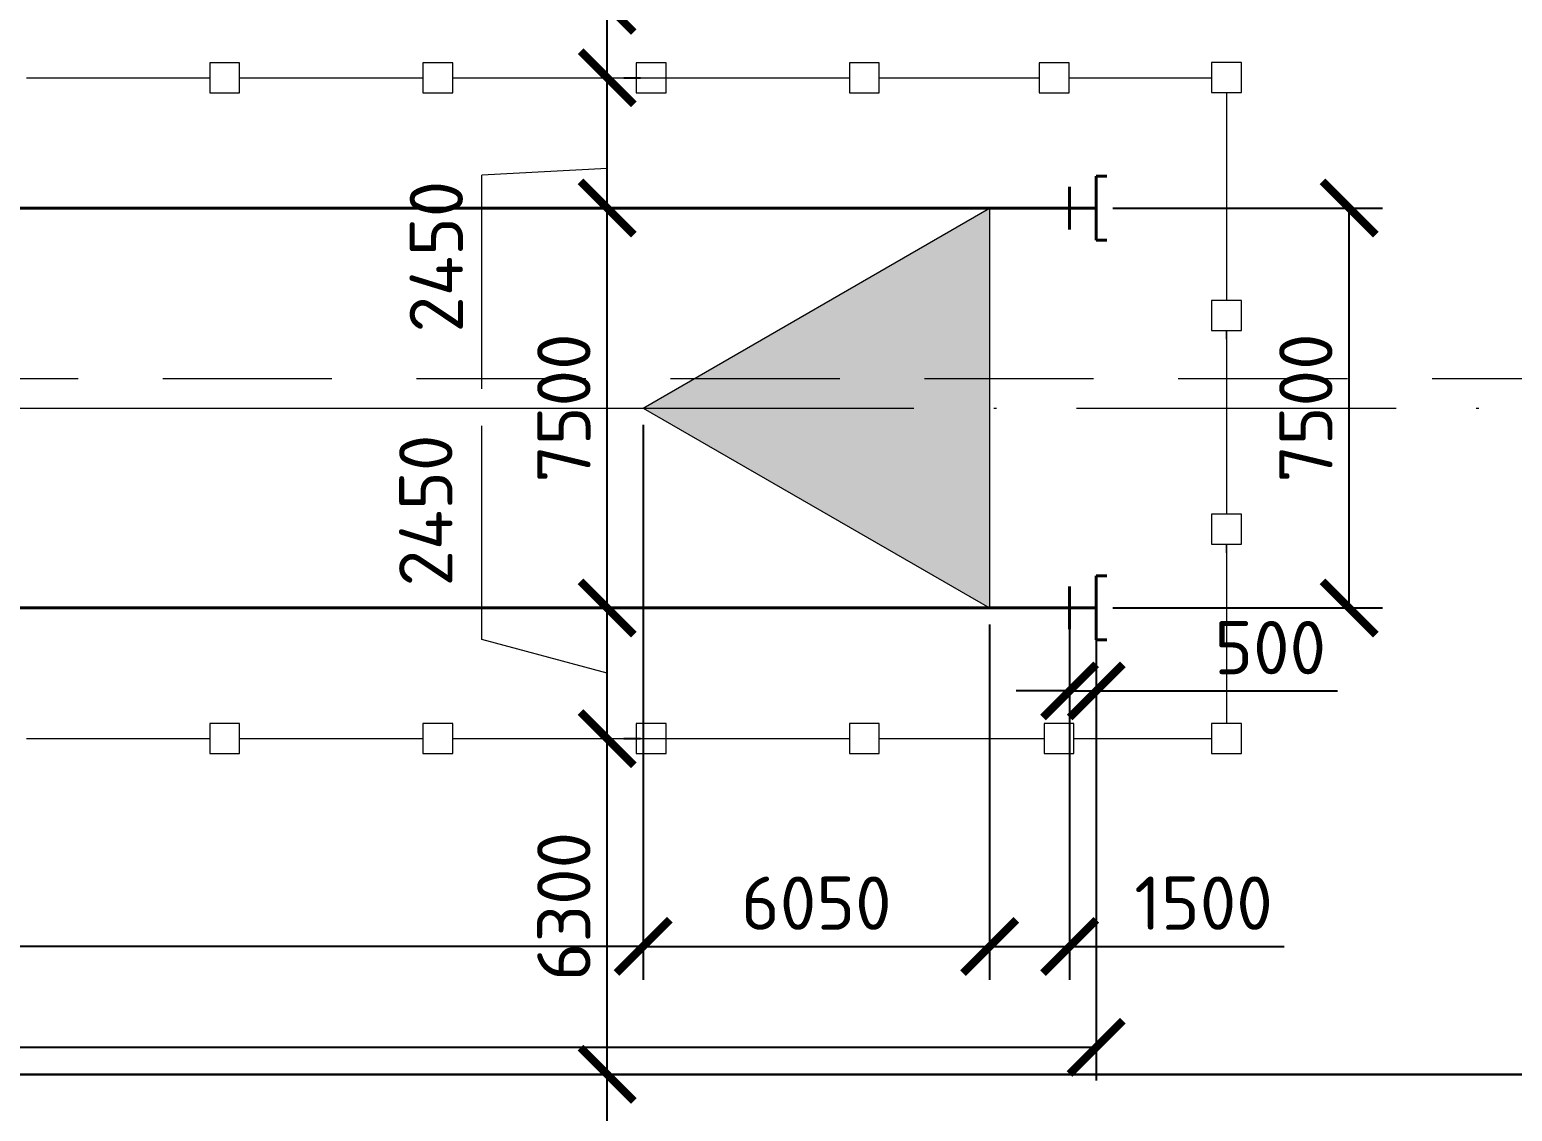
# Model space of a CAD drawing. Header units: millimetres. Extents: x -782 to 10910, y 3841 to 9763.
# Drawn here: x 1808 to 1863.6, y 7180.2 to 7220.8 of the extents above; entities that cross this region are included whole.
import ezdxf

# ---------------------------------------------------------------- set-up
doc = ezdxf.new("R2010")
doc.units = ezdxf.units.MM
doc.linetypes.add('ACAD_ISO10W100', pattern=[18, 12, -3, 0, -3])
doc.linetypes.add('штриховая2', pattern=[9.525, 6.35, -3.175])
doc.styles.add('2.5', font='isocpeur.ttf', dxfattribs={"height": 2})
doc.dimstyles.new('М500 стройгенп', dxfattribs={"dimtxt": 2, "dimasz": 2, "dimexe": 1.25, "dimexo": 0.625, "dimtad": 1, "dimlfac": 500, "dimtxsty": '2.5', "dimblk": 'ARCHTICK', "dimcen": 2.5, "dimadec": 0, "dimazin": 0, "dimtfac": 1, "dimtmove": 0, "dimatfit": 3, "dimfxl": 1, "dimarcsym": 0})

# ---------------------------------------------------------------- blocks, each defined once
blk = doc.blocks.new('_ArchTick')
at = {"color": 0, "linetype": 'ByBlock', "const_width": 0.15}
blk.add_lwpolyline([(-0.5, -0.5), (0.5, 0.5)], dxfattribs=at)
blk = doc.blocks.new('*D682')
at = {"color": 0, "lineweight": -2, "transparency": 16777216}
for p, q in [((1830.999, 7205.959), (1830.999, 7185.134)), ((1843.999, 7198.459), (1843.999, 7185.134)), ((1830.999, 7186.384), (1843.999, 7186.384))]:
    blk.add_line(p, q, dxfattribs=at)
at = {"layer": 'Defpoints', "color": 0, "lineweight": -3, "transparency": 16777216}
for p in [(1830.999, 7206.584), (1843.999, 7199.084), (1843.999, 7186.384)]:
    blk.add_point(p, dxfattribs=at)
at = {"color": 0, "lineweight": -2, "transparency": 16777216, "xscale": 2, "yscale": 2, "zscale": 2, "rotation": 180}
blk.add_blockref('_ArchTick', (1830.999, 7186.384), dxfattribs=at)
at = {"color": 0, "lineweight": -2, "transparency": 16777216, "xscale": 2, "yscale": 2, "zscale": 2}
blk.add_blockref('_ArchTick', (1843.999, 7186.384), dxfattribs=at)
at = {"color": 0, "lineweight": 20, "transparency": 16777216, "insert": (1837.499, 7188.009), "char_height": 2, "attachment_point": 5, "style": '2.5'}
blk.add_mtext('6050', dxfattribs=at)
blk = doc.blocks.new('*D683')
at = {"color": 0, "lineweight": -2, "transparency": 16777216}
for p, q in [((1846.999, 7198.459), (1846.999, 7185.134)), ((1843.999, 7195.826), (1843.999, 7185.134)), ((1843.999, 7186.384), (1846.999, 7186.384)), ((1846.999, 7186.384), (1855.049, 7186.384))]:
    blk.add_line(p, q, dxfattribs=at)
at = {"layer": 'Defpoints', "color": 0, "lineweight": -3, "transparency": 16777216}
for p in [(1846.999, 7199.084), (1843.999, 7196.451), (1846.999, 7186.384)]:
    blk.add_point(p, dxfattribs=at)
at = {"color": 0, "lineweight": -2, "transparency": 16777216, "xscale": 2, "yscale": 2, "zscale": 2, "rotation": 180}
blk.add_blockref('_ArchTick', (1843.999, 7186.384), dxfattribs=at)
at = {"color": 0, "lineweight": -2, "transparency": 16777216, "xscale": 2, "yscale": 2, "zscale": 2}
blk.add_blockref('_ArchTick', (1846.999, 7186.384), dxfattribs=at)
at = {"color": 0, "lineweight": 20, "transparency": 16777216, "insert": (1852.024, 7188.009), "char_height": 2, "attachment_point": 5, "style": '2.5'}
blk.add_mtext('1500', dxfattribs=at)
blk = doc.blocks.new('*D684')
at = {"color": 0, "lineweight": -2, "transparency": 16777216}
for p, q in [((1846.999, 7198.459), (1846.999, 7194.72)), ((1847.999, 7198.459), (1847.999, 7194.72)), ((1846.999, 7195.97), (1844.999, 7195.97)), ((1846.999, 7195.97), (1847.999, 7195.97)), ((1847.999, 7195.97), (1857.049, 7195.97))]:
    blk.add_line(p, q, dxfattribs=at)
at = {"layer": 'Defpoints', "color": 0, "lineweight": -3, "transparency": 16777216}
for p in [(1846.999, 7199.084), (1847.999, 7199.084), (1847.999, 7195.97)]:
    blk.add_point(p, dxfattribs=at)
at = {"color": 0, "lineweight": -2, "transparency": 16777216, "xscale": 2, "yscale": 2, "zscale": 2}
blk.add_blockref('_ArchTick', (1846.999, 7195.97), dxfattribs=at)
at = {"color": 0, "lineweight": -2, "transparency": 16777216, "xscale": 2, "yscale": 2, "zscale": 2, "rotation": 180}
blk.add_blockref('_ArchTick', (1847.999, 7195.97), dxfattribs=at)
at = {"color": 0, "lineweight": 20, "transparency": 16777216, "insert": (1854.524, 7197.595), "char_height": 2, "attachment_point": 5, "style": '2.5'}
blk.add_mtext('500', dxfattribs=at)
blk = doc.blocks.new('*D658')
at = {"color": 0, "lineweight": -2, "transparency": 16777216}
for p, q in [((1692.199, 7198.459), (1692.199, 7181.349)), ((1847.999, 7198.459), (1847.999, 7181.349)), ((1847.999, 7182.599), (1692.199, 7182.599))]:
    blk.add_line(p, q, dxfattribs=at)
at = {"layer": 'Defpoints', "color": 0, "lineweight": -3, "transparency": 16777216}
for p in [(1692.199, 7199.084), (1847.999, 7199.084), (1692.199, 7182.599)]:
    blk.add_point(p, dxfattribs=at)
at = {"color": 0, "lineweight": -2, "transparency": 16777216, "xscale": 2, "yscale": 2, "zscale": 2, "rotation": 180}
blk.add_blockref('_ArchTick', (1692.199, 7182.599), dxfattribs=at)
at = {"color": 0, "lineweight": -2, "transparency": 16777216, "xscale": 2, "yscale": 2, "zscale": 2}
blk.add_blockref('_ArchTick', (1847.999, 7182.599), dxfattribs=at)
at = {"color": 0, "lineweight": 25, "transparency": 16777216, "insert": (1770.099, 7184.224), "char_height": 2, "attachment_point": 5, "style": '2.5'}
blk.add_mtext('77900', dxfattribs=at)
blk = doc.blocks.new('*D688')
at = {"color": 0, "lineweight": -2, "transparency": 16777216}
for p, q in [((1848.624, 7214.084), (1858.737, 7214.084)), ((1857.487, 7199.084), (1857.487, 7214.084)), ((1848.624, 7199.084), (1858.737, 7199.084))]:
    blk.add_line(p, q, dxfattribs=at)
at = {"layer": 'Defpoints', "color": 0, "lineweight": -3, "transparency": 16777216}
for p in [(1847.999, 7214.084), (1857.487, 7214.084), (1847.999, 7199.084)]:
    blk.add_point(p, dxfattribs=at)
at = {"color": 0, "lineweight": -2, "transparency": 16777216, "xscale": 2, "yscale": 2, "zscale": 2}
for p, rotation in [((1857.487, 7214.084), 90), ((1857.487, 7199.084), 270)]:
    blk.add_blockref('_ArchTick', p, dxfattribs=dict(at, rotation=rotation))
at = {"color": 0, "lineweight": 25, "transparency": 16777216, "insert": (1855.862, 7206.584), "char_height": 2, "attachment_point": 5, "rotation": 90, "style": '2.5'}
blk.add_mtext('7500', dxfattribs=at)
blk = doc.blocks.new('*D693')
at = {"color": 0, "lineweight": -2, "transparency": 16777216}
for p, q in [((1829.649, 7161.584), (1829.649, 7181.584)), ((1830.274, 7181.584), (1830.899, 7181.584)), ((1830.274, 7161.584), (1830.899, 7161.584))]:
    blk.add_line(p, q, dxfattribs=at)
at = {"layer": 'Defpoints', "color": 0, "lineweight": -3, "transparency": 16777216}
for p in [(1829.649, 7181.584), (1829.649, 7181.584), (1829.649, 7161.584)]:
    blk.add_point(p, dxfattribs=at)
at = {"color": 0, "lineweight": -2, "transparency": 16777216, "xscale": 2, "yscale": 2, "zscale": 2}
for p, rotation in [((1829.649, 7181.584), 90), ((1829.649, 7161.584), 270)]:
    blk.add_blockref('_ArchTick', p, dxfattribs=dict(at, rotation=rotation))
at = {"color": 0, "lineweight": 20, "transparency": 16777216, "insert": (1827.774, 7176.496), "char_height": 2, "attachment_point": 5, "rotation": 90, "style": '2.5'}
blk.add_mtext('10000', dxfattribs=at)
blk = doc.blocks.new('*D659')
at = {"color": 0, "lineweight": -2, "transparency": 16777216}
for p, q in [((1829.649, 7181.584), (1829.649, 7194.184)), ((1830.274, 7194.184), (1830.899, 7194.184)), ((1830.274, 7181.584), (1830.899, 7181.584))]:
    blk.add_line(p, q, dxfattribs=at)
at = {"layer": 'Defpoints', "color": 0, "lineweight": -3, "transparency": 16777216}
for p in [(1829.649, 7194.184), (1829.649, 7194.184), (1829.649, 7181.584)]:
    blk.add_point(p, dxfattribs=at)
at = {"color": 0, "lineweight": -2, "transparency": 16777216, "xscale": 2, "yscale": 2, "zscale": 2}
for p, rotation in [((1829.649, 7194.184), 90), ((1829.649, 7181.584), 270)]:
    blk.add_blockref('_ArchTick', p, dxfattribs=dict(at, rotation=rotation))
at = {"color": 0, "lineweight": 20, "transparency": 16777216, "insert": (1828.024, 7187.884), "char_height": 2, "attachment_point": 5, "rotation": 90, "style": '2.5'}
blk.add_mtext('6300', dxfattribs=at)
blk = doc.blocks.new('*D660')
at = {"color": 0, "lineweight": -2, "transparency": 16777216}
for p, q in [((1829.649, 7194.184), (1829.649, 7199.084)), ((1830.274, 7199.084), (1830.899, 7199.084)), ((1830.274, 7194.184), (1830.899, 7194.184))]:
    blk.add_line(p, q, dxfattribs=at)
at = {"layer": 'Defpoints', "color": 0, "lineweight": -3, "transparency": 16777216}
for p in [(1829.649, 7199.084), (1829.649, 7199.084), (1829.649, 7194.184)]:
    blk.add_point(p, dxfattribs=at)
at = {"color": 0, "lineweight": -2, "transparency": 16777216, "xscale": 2, "yscale": 2, "zscale": 2}
for p, rotation in [((1829.649, 7199.084), 90), ((1829.649, 7194.184), 270)]:
    blk.add_blockref('_ArchTick', p, dxfattribs=dict(at, rotation=rotation))
at = {"color": 0, "lineweight": 20, "transparency": 16777216, "insert": (1822.844, 7202.738), "char_height": 2, "attachment_point": 5, "rotation": 90, "style": '2.5'}
blk.add_mtext('2450', dxfattribs=at)
blk = doc.blocks.new('*D661')
at = {"color": 0, "lineweight": -2, "transparency": 16777216}
for p, q in [((1829.649, 7199.084), (1829.649, 7214.084)), ((1830.274, 7214.084), (1830.899, 7214.084)), ((1830.274, 7199.084), (1830.899, 7199.084))]:
    blk.add_line(p, q, dxfattribs=at)
at = {"layer": 'Defpoints', "color": 0, "lineweight": -3, "transparency": 16777216}
for p in [(1829.649, 7214.084), (1829.649, 7214.084), (1829.649, 7199.084)]:
    blk.add_point(p, dxfattribs=at)
at = {"color": 0, "lineweight": -2, "transparency": 16777216, "xscale": 2, "yscale": 2, "zscale": 2}
for p, rotation in [((1829.649, 7214.084), 90), ((1829.649, 7199.084), 270)]:
    blk.add_blockref('_ArchTick', p, dxfattribs=dict(at, rotation=rotation))
at = {"color": 0, "lineweight": 20, "transparency": 16777216, "insert": (1828.024, 7206.584), "char_height": 2, "attachment_point": 5, "rotation": 90, "style": '2.5'}
blk.add_mtext('7500', dxfattribs=at)
blk = doc.blocks.new('*D662')
at = {"color": 0, "lineweight": -2, "transparency": 16777216}
for p, q in [((1829.649, 7214.084), (1829.649, 7218.972)), ((1830.274, 7218.972), (1830.899, 7218.972)), ((1830.274, 7214.084), (1830.899, 7214.084))]:
    blk.add_line(p, q, dxfattribs=at)
at = {"layer": 'Defpoints', "color": 0, "lineweight": -3, "transparency": 16777216}
for p in [(1829.649, 7218.972), (1829.649, 7218.972), (1829.649, 7214.084)]:
    blk.add_point(p, dxfattribs=at)
at = {"color": 0, "lineweight": -2, "transparency": 16777216, "xscale": 2, "yscale": 2, "zscale": 2}
for p, rotation in [((1829.649, 7218.972), 90), ((1829.649, 7214.084), 270)]:
    blk.add_blockref('_ArchTick', p, dxfattribs=dict(at, rotation=rotation))
at = {"color": 0, "lineweight": 20, "transparency": 16777216, "insert": (1823.238, 7212.263), "char_height": 2, "attachment_point": 5, "rotation": 90, "style": '2.5'}
blk.add_mtext('2450', dxfattribs=at)
blk = doc.blocks.new('*D663')
at = {"color": 0, "lineweight": -2, "transparency": 16777216}
for p, q in [((1829.649, 7221.684), (1829.649, 7229.734)), ((1829.649, 7218.972), (1829.649, 7221.684)), ((1830.274, 7221.684), (1830.899, 7221.684)), ((1830.274, 7218.972), (1830.899, 7218.972))]:
    blk.add_line(p, q, dxfattribs=at)
at = {"layer": 'Defpoints', "color": 0, "lineweight": -3, "transparency": 16777216}
for p in [(1829.649, 7221.684), (1829.649, 7221.684), (1829.649, 7218.972)]:
    blk.add_point(p, dxfattribs=at)
at = {"color": 0, "lineweight": -2, "transparency": 16777216, "xscale": 2, "yscale": 2, "zscale": 2}
for p, rotation in [((1829.649, 7221.684), 90), ((1829.649, 7218.972), 270)]:
    blk.add_blockref('_ArchTick', p, dxfattribs=dict(at, rotation=rotation))
at = {"color": 0, "lineweight": 20, "transparency": 16777216, "insert": (1828.024, 7226.709), "char_height": 2, "attachment_point": 5, "rotation": 90, "style": '2.5'}
blk.add_mtext('1300', dxfattribs=at)
blk = doc.blocks.new('*D678')
at = {"color": 0, "lineweight": -2, "transparency": 16777216}
for p, q in [((1709.199, 7205.959), (1709.199, 7185.134)), ((1830.999, 7205.959), (1830.999, 7185.134)), ((1830.999, 7186.384), (1709.199, 7186.384))]:
    blk.add_line(p, q, dxfattribs=at)
at = {"layer": 'Defpoints', "color": 0, "lineweight": -3, "transparency": 16777216}
for p in [(1709.199, 7206.584), (1830.999, 7206.584), (1709.199, 7186.384)]:
    blk.add_point(p, dxfattribs=at)
at = {"color": 0, "lineweight": -2, "transparency": 16777216, "xscale": 2, "yscale": 2, "zscale": 2, "rotation": 180}
blk.add_blockref('_ArchTick', (1709.199, 7186.384), dxfattribs=at)
at = {"color": 0, "lineweight": -2, "transparency": 16777216, "xscale": 2, "yscale": 2, "zscale": 2}
blk.add_blockref('_ArchTick', (1830.999, 7186.384), dxfattribs=at)
at = {"color": 0, "lineweight": 25, "transparency": 16777216, "insert": (1770.099, 7188.009), "char_height": 2, "attachment_point": 5, "style": '2.5'}
blk.add_mtext('60900', dxfattribs=at)

msp = doc.modelspace()

# ---------------------------------------------------------------- hatches: boundary and pattern name
at = {"lineweight": 25}
h = msp.add_hatch(dxfattribs=at)
h.set_pattern_fill('ANSI31', color=256)
h.set_pattern_definition([(45, (2298.1452, 2689.7768), (-2.245064, 2.245064), [])])
edge = h.paths.add_edge_path()
edge.add_arc((1680.035515, -202590.12318), 209743.70796, 89.99585776893, 90.00138075443)
edge.add_line((1674.980962, 7153.584719), (1674.023351, 7146.57996))
edge.add_arc((1684.654967, -4612.344538), 11758.929304, 89.9827313048, 90.051802913, ccw=False)
edge.add_line((1688.199057, 7146.584232), (1922.916814, 7146.584232))
edge.add_line((1922.916814, 7146.584232), (1922.916814, 7153.584232))
edge.add_line((1922.916814, 7153.584232), (1915.981292, 7153.584232))
edge.add_arc((1917.169619, 7177.554795), 24, 232.681862, 267.1619173, ccw=False)
edge.add_line((1902.619855, 7158.468036), (1902.306404, 7156.169555))
edge.add_arc((1902.090208, 7154.584232), 1.599997, 0, 82.2342953, ccw=False)
edge.add_arc((1902.090208, 7154.584232), 1.599997, 196.5779666, 360, ccw=False)
edge.add_line((1900.556719, 7154.127721), (1708.212958, 7154.593583))
edge.add_arc((1701.228494, 7177.554795), 24, 273.8007549, 286.9189929, ccw=False)
edge.add_arc((1702.15572, 7155.063446), 1.599997, 250.2153962, 294.5060735, ccw=False)
edge.add_arc((1701.228494, 7177.554795), 24, 270, 270.9207147, ccw=False)
edge.add_line((1701.228494, 7153.554795), (1695.199057, 7153.584232))
h.paths.add_polyline_path([(1830.073851, 7147.681832), (1830.073851, 7154.281832), (1825.273851, 7154.281832), (1825.273851, 7147.681832)], flags=16)
at = {"lineweight": 30}
h = msp.add_hatch(color=256, dxfattribs=at)
h.dxf.hatch_style = 1
h.paths.add_polyline_path([(1843.999063, 7214.084237), (1830.999062, 7206.584237), (1843.999063, 7199.084237)])

# ---------------------------------------------------------------- linework, layer by layer
at = {"lineweight": 13}
for p, q in [((1853.447, 7219.544231), (1852.327002, 7219.544231)), ((1852.327002, 7219.544231), (1852.327002, 7218.424233)), ((1853.447, 7218.424233), (1853.447, 7219.544231)), ((1815.858842, 7219.532175), (1814.738844, 7219.532175)), ((1814.738844, 7219.532175), (1814.738844, 7218.412177)), ((1815.858842, 7218.412177), (1815.858842, 7219.532175)), ((1823.858829, 7219.532175), (1822.738831, 7219.532175)), ((1822.738831, 7219.532175), (1822.738831, 7218.412177)), ((1823.858829, 7218.412177), (1823.858829, 7219.532175)), ((1831.858816, 7219.532175), (1830.738817, 7219.532175)), ((1830.738817, 7219.532175), (1830.738817, 7218.412177)), ((1831.858816, 7218.412177), (1831.858816, 7219.532175)), ((1839.858802, 7219.532175), (1838.738804, 7219.532175)), ((1838.738804, 7219.532175), (1838.738804, 7218.412177)), ((1839.858802, 7218.412177), (1839.858802, 7219.532175)), ((1846.982401, 7219.532175), (1845.862403, 7219.532175)), ((1845.862403, 7219.532175), (1845.862403, 7218.412177)), ((1846.982401, 7218.412177), (1846.982401, 7219.532175)), ((1814.738844, 7218.412177), (1815.858842, 7218.412177)), ((1822.738831, 7218.412177), (1823.858829, 7218.412177)), ((1830.738817, 7218.412177), (1831.858816, 7218.412177)), ((1838.738804, 7218.412177), (1839.858802, 7218.412177)), ((1845.862403, 7218.412177), (1846.982401, 7218.412177)), ((1852.327002, 7218.424233), (1853.447, 7218.424233)), ((1853.447, 7210.615136), (1852.327002, 7210.615136)), ((1852.327002, 7210.615136), (1852.327002, 7209.495138)), ((1853.447, 7209.495138), (1853.447, 7210.615136)), ((1852.327002, 7209.495138), (1853.447, 7209.495138)), ((1852.887001, 7209.171716), (1852.887001, 7209.495138)), ((1853.447, 7202.598828), (1852.327002, 7202.598828)), ((1852.327002, 7202.598828), (1852.327002, 7201.47883)), ((1853.447, 7201.47883), (1853.447, 7202.598828)), ((1852.327002, 7201.47883), (1853.447, 7201.47883)), ((1852.887001, 7201.155408), (1852.887001, 7201.47883)), ((1815.858842, 7194.744231), (1814.738844, 7194.744231)), ((1814.738844, 7194.744231), (1814.738844, 7193.624233)), ((1815.858842, 7193.624233), (1815.858842, 7194.744231)), ((1823.858829, 7194.744231), (1822.738831, 7194.744231)), ((1822.738831, 7194.744231), (1822.738831, 7193.624233)), ((1823.858829, 7194.744231), (1822.738831, 7194.744231)), ((1822.738831, 7194.744231), (1822.738831, 7193.624233)), ((1823.858829, 7193.624233), (1823.858829, 7194.744231)), ((1823.858829, 7193.624233), (1823.858829, 7194.744231)), ((1831.858816, 7194.744231), (1830.738817, 7194.744231)), ((1830.738817, 7194.744231), (1830.738817, 7193.624233)), ((1831.858816, 7194.744231), (1830.738817, 7194.744231)), ((1830.738817, 7194.744231), (1830.738817, 7193.624233)), ((1831.858816, 7193.624233), (1831.858816, 7194.744231)), ((1831.858816, 7193.624233), (1831.858816, 7194.744231)), ((1839.858802, 7194.744231), (1838.738804, 7194.744231)), ((1838.738804, 7194.744231), (1838.738804, 7193.624233)), ((1839.858802, 7193.624233), (1839.858802, 7194.744231)), ((1847.163226, 7194.744231), (1846.043228, 7194.744231)), ((1846.043228, 7194.744231), (1846.043228, 7193.624233)), ((1847.163226, 7193.624233), (1847.163226, 7194.744231)), ((1853.447, 7194.744231), (1852.327002, 7194.744231)), ((1852.327002, 7194.744231), (1852.327002, 7193.624233)), ((1853.447, 7193.624233), (1853.447, 7194.744231)), ((1814.738844, 7193.624233), (1815.858842, 7193.624233)), ((1822.738831, 7193.624233), (1823.858829, 7193.624233)), ((1822.738831, 7193.624233), (1823.858829, 7193.624233)), ((1830.738817, 7193.624233), (1831.858816, 7193.624233)), ((1830.738817, 7193.624233), (1831.858816, 7193.624233)), ((1838.738804, 7193.624233), (1839.858802, 7193.624233)), ((1846.043228, 7193.624233), (1847.163226, 7193.624233)), ((1852.327002, 7193.624233), (1853.447, 7193.624233))]:
    msp.add_line(p, q, dxfattribs=at)
at = {"lineweight": 20}
for p, q in [((1807.858856, 7218.972176), (1814.738844, 7218.972176)), ((1815.858842, 7218.972176), (1822.738831, 7218.972176)), ((1823.858829, 7218.972176), (1838.738804, 7218.972176)), ((1839.858802, 7218.972176), (1845.862403, 7218.972176)), ((1846.982401, 7218.972176), (1852.327002, 7218.972176)), ((1852.899057, 7214.084232), (1852.899057, 7218.424233)), ((1829.648851, 7215.572992), (1824.950427, 7215.31912)), ((1824.950427, 7207.302284), (1824.950427, 7215.31912)), ((1830.999057, 7206.584232), (1843.999058, 7214.084232)), ((1843.999058, 7214.084232), (1843.999058, 7199.084232)), ((1852.899057, 7210.615136), (1852.899057, 7214.084232)), ((1852.899057, 7202.598828), (1852.899057, 7209.495138)), ((1830.999057, 7206.584232), (1843.999058, 7199.084232)), ((1824.950427, 7197.893171), (1824.950427, 7205.910007)), ((1852.899057, 7194.744231), (1852.899057, 7201.47883)), ((1829.648851, 7196.634232), (1824.950427, 7197.893171)), ((1807.858856, 7194.184232), (1814.738844, 7194.184232)), ((1815.858842, 7194.184232), (1822.738831, 7194.184232)), ((1823.858829, 7194.184232), (1838.738804, 7194.184232)), ((1839.858802, 7194.184232), (1846.043228, 7194.184232)), ((1847.163226, 7194.184232), (1852.327002, 7194.184232))]:
    msp.add_line(p, q, dxfattribs=at)
at = {"lineweight": 40}
for p, q in [((1847.999057, 7212.884234), (1847.999057, 7215.28423)), ((1848.399056, 7215.28423), (1847.999057, 7215.28423)), ((1846.999058, 7214.884231), (1846.999058, 7213.284233)), ((1847.999057, 7214.084232), (1709.199057, 7214.084232)), ((1848.399056, 7212.884234), (1847.999057, 7212.884234)), ((1847.999057, 7197.884234), (1847.999057, 7200.28423)), ((1848.399056, 7200.28423), (1847.999057, 7200.28423)), ((1846.999058, 7199.884231), (1846.999058, 7198.284233)), ((1709.199057, 7199.084232), (1847.999057, 7199.084232)), ((1848.399056, 7197.884234), (1847.999057, 7197.884234))]:
    msp.add_line(p, q, dxfattribs=at)
at = {"linetype": 'штриховая2', "lineweight": 20}
msp.add_line((1924.099057, 7207.684232), (1694.299057, 7207.684232), dxfattribs=at)
msp.add_line((1924.099057, 7207.684232), (1694.299057, 7207.684232), dxfattribs=at)
at = {"linetype": 'ACAD_ISO10W100', "lineweight": 20}
for p, q in [((1709.199057, 7206.584232), (1830.999057, 7206.584232)), ((1720.55414, 7206.584232), (1909.199057, 7206.584232))]:
    msp.add_line(p, q, dxfattribs=at)
at = {"lineweight": 30}
msp.add_line((1718.199057, 7181.584232), (1900.199057, 7181.584232), dxfattribs=at)

# ---------------------------------------------------------------- dimensions: what is measured, and where the dimension line sits
at = {"lineweight": 20}
dim = msp.add_linear_dim(base=(1829.648851, 7221.684232), p1=(1829.648851, 7218.972176), p2=(1829.648851, 7221.684232), angle=90, text='1300', dimstyle='М500 стройгенп', dxfattribs=at)
dim.commit()
dim.dimension.update_dxf_attribs({"geometry": '*D663', "text_midpoint": (1828.023851, 7226.709232)})
dim = msp.add_linear_dim(base=(1829.648851, 7218.972176), p1=(1829.648851, 7214.084232), p2=(1829.648851, 7218.972176), angle=90, text='2450', dimstyle='М500 стройгенп', override={"dimtmove": 2}, dxfattribs=at)
dim.commit()
dim.dimension.update_dxf_attribs({"geometry": '*D662', "text_midpoint": (1823.238329, 7212.262566), "dimtype": 160})
for base, p1, p2, picture, middle in [((1829.648851, 7214.084232), (1829.648851, 7199.084232), (1829.648851, 7214.084232), '*D661', (1828.023851, 7206.584232)), ((1829.648851, 7194.184232), (1829.648851, 7181.584232), (1829.648851, 7194.184232), '*D659', (1828.023851, 7187.884232))]:
    dim = msp.add_linear_dim(base=base, p1=p1, p2=p2, angle=90, dimstyle='М500 стройгенп', dxfattribs=at)
    dim.commit()
    dim.dimension.update_dxf_attribs({"geometry": picture, "text_midpoint": middle})
at = {"lineweight": 25}
dim = msp.add_linear_dim(base=(1857.486921, 7214.084232), p1=(1847.999057, 7199.084232), p2=(1847.999057, 7214.084232), angle=90, dimstyle='М500 стройгенп', dxfattribs=at)
dim.commit()
dim.dimension.update_dxf_attribs({"geometry": '*D688', "text_midpoint": (1855.861921, 7206.584232)})
for base, p1, p2, picture, middle in [((1709.199057, 7186.383858), (1830.999057, 7206.584232), (1709.199057, 7206.584232), '*D678', (1770.099057, 7186.383858)), ((1692.199057, 7182.599422), (1847.999057, 7199.084232), (1692.199057, 7199.084232), '*D658', (1770.099057, 7182.599422))]:
    dim = msp.add_linear_dim(base=base, p1=p1, p2=p2, dimstyle='М500 стройгенп', dxfattribs=at)
    dim.commit()
    dim.dimension.update_dxf_attribs({"geometry": picture, "text_midpoint": middle, "dimtype": 160})
at = {"lineweight": 20}
dim = msp.add_linear_dim(base=(1843.999058, 7186.383858), p1=(1830.999057, 7206.584232), p2=(1843.999058, 7199.084232), text='6050', dimstyle='М500 стройгенп', dxfattribs=at)
dim.commit()
dim.dimension.update_dxf_attribs({"geometry": '*D682', "text_midpoint": (1837.499057, 7188.008858)})
for base, p1, p2, picture, middle in [((1829.648851, 7199.084232), (1829.648851, 7194.184232), (1829.648851, 7199.084232), '*D660', (1822.844331, 7202.738172)), ((1829.648851, 7181.584232), (1829.648851, 7161.584232), (1829.648851, 7181.584232), '*D693', (1827.773851, 7176.496154))]:
    dim = msp.add_linear_dim(base=base, p1=p1, p2=p2, angle=90, dimstyle='М500 стройгенп', override={"dimtmove": 2}, dxfattribs=at)
    dim.commit()
    dim.dimension.update_dxf_attribs({"geometry": picture, "text_midpoint": middle, "dimtype": 160})
for base, p1, p2, picture, middle in [((1846.999058, 7186.383858), (1843.999058, 7196.45084), (1846.999058, 7199.084232), '*D683', (1852.024058, 7188.008858)), ((1847.999057, 7195.970387), (1846.999058, 7199.084232), (1847.999057, 7199.084232), '*D684', (1854.524057, 7197.595387))]:
    dim = msp.add_linear_dim(base=base, p1=p1, p2=p2, dimstyle='М500 стройгенп', dxfattribs=at)
    dim.commit()
    dim.dimension.update_dxf_attribs({"geometry": picture, "text_midpoint": middle})

doc.saveas('drawing.dxf')
